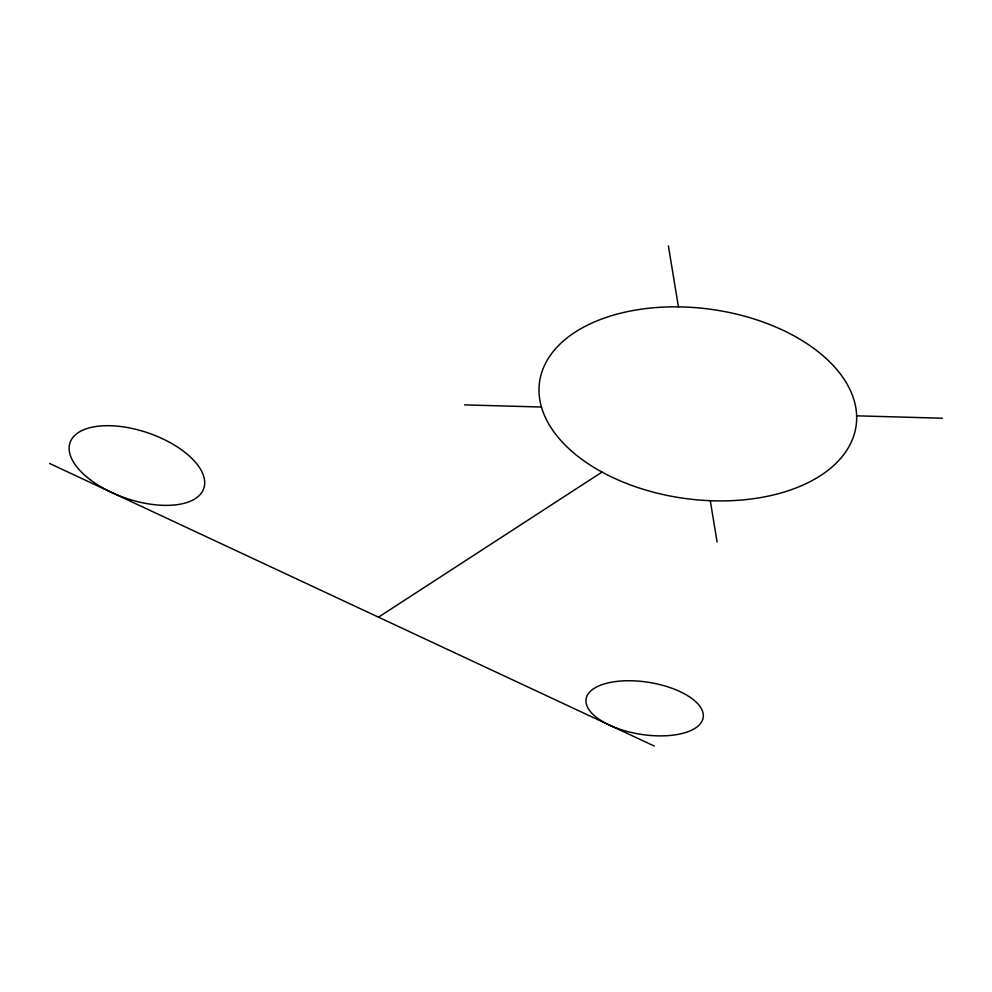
<?xml version="1.0" encoding="UTF-8"?>
<svg xmlns="http://www.w3.org/2000/svg" width="992" height="992" viewBox="0 0 992 992"><rect width="100%" height="100%" fill="white"/><g stroke="black" fill="none" stroke-linecap="round" stroke-linejoin="round"><path stroke-width="1.49" d="M378.485 617.173L602.008 472.08A159.786 95.468 7.8 0 0 855.439 429.586A159.786 95.468 7.8 0 0 635.959 310.012A159.786 95.468 7.8 0 0 602.07 472.118M464.578 404.885L541.458 407.03M856.604 415.822L942.4 418.215M49.6 463.475L654.398 746.108M668.397 245.892L678.429 306.875M710.297 500.749L717.08 541.967M91.14 480.413A70.68 34.472 18.9 0 0 203.1 490.135A70.68 34.472 18.9 0 0 116.486 426.076A70.68 34.472 18.9 0 0 91.14 480.413M609.522 725.14A59.26 26.288 9 0 0 702.906 718.853A59.26 26.288 9 0 0 621.5 680.983A59.26 26.288 9 0 0 609.522 725.14"/></g></svg>
